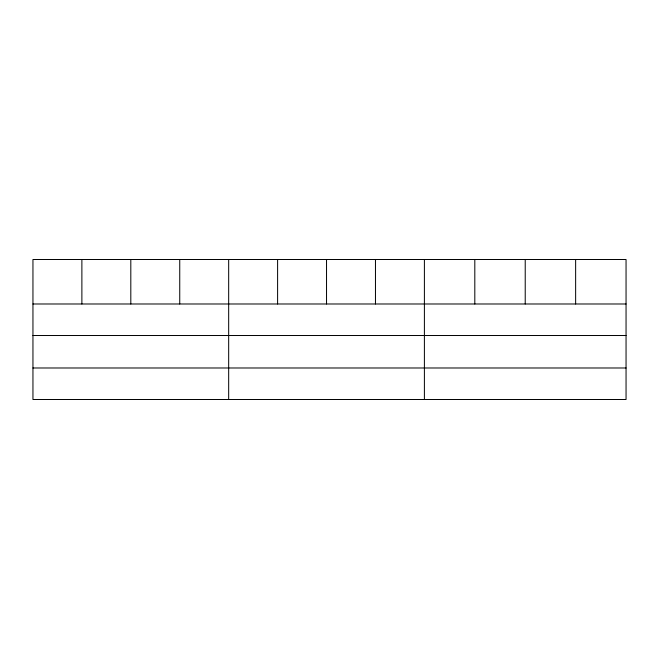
<?xml version="1.0" encoding="UTF-8"?>
<svg xmlns="http://www.w3.org/2000/svg" width="659" height="659" viewBox="0 0 659 659"><rect width="100%" height="100%" fill="white"/><g stroke="black" fill="none" stroke-linecap="round" stroke-linejoin="round"><path stroke-width="0.99" d="M626.05 335.513L626.05 259.498L32.95 259.498L32.95 399.502L626.05 399.502L626.05 335.513L32.95 335.513M32.95 303.988L626.05 303.988M32.95 367.986L626.05 367.986M575.636 259.498L575.636 303.988M525.223 259.498L525.223 303.988M474.809 259.498L474.809 303.988M424.396 259.498L424.396 399.502M375.465 259.498L375.465 303.988M326.534 259.498L326.534 303.988M277.604 259.498L277.604 303.988M228.673 259.498L228.673 399.502M179.742 259.498L179.742 303.988M130.811 259.498L130.811 303.988M81.881 259.498L81.881 303.988"/></g></svg>
